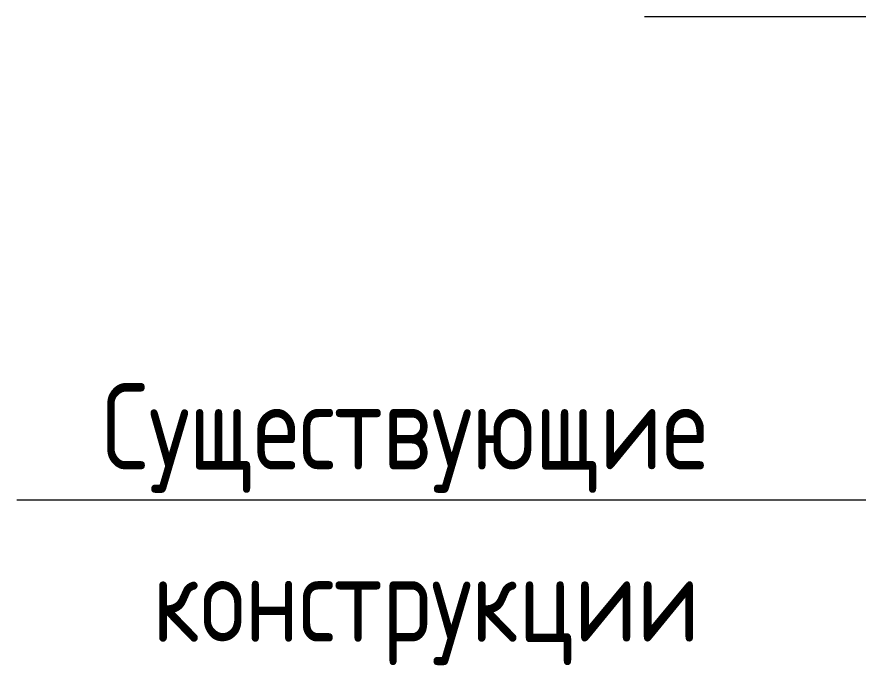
# Model space of a CAD drawing. Header units: millimetres. Extents: x 17301 to 64744, y -5326 to 7712.
# Drawn here: x 36714 to 37935, y 73 to 1014 of the extents above; entities that cross this region are included whole.
import ezdxf

# ---------------------------------------------------------------- set-up
doc = ezdxf.new("R2010")
doc.units = ezdxf.units.MM
doc.layers.add('AA_Oformlenie', color=7, linetype='Continuous', lineweight=9)
doc.layers.add('AA_Vinoska', color=7, linetype='Continuous', lineweight=9)
doc.styles.add('GOST Common', font='GOST_Common.ttf', dxfattribs={"width": 0.85, "height": 125})

# ---------------------------------------------------------------- blocks, each defined once
blk = doc.blocks.new('011_ЛинияОбрыва _ЭлУзла_Линия_ - Тип 1-3750293-КР_РЗ_ПлитаПерекр_Опл_2')
at = {"layer": 'AA_Oformlenie'}
for p, q in [((20625.2, 1014.1), (18917.9, 1014.1)), ((22445.1, 1014.1), (20736.5, 1014.1))]:
    blk.add_line(p, q, dxfattribs=at)
blk = doc.blocks.new('010_Текст с выноской - Текст 2 строки-3751057-КР_РЗ_ПлитаПерекр_Опл_2')
at = {"layer": 'AA_Vinoska'}
blk.add_line((17856.8, 313.3), (19106.8, 313.3), dxfattribs=at)

msp = doc.modelspace()

# ---------------------------------------------------------------- linework, layer by layer
at = {"layer": 'AA_Vinoska'}
msp.add_line((37774.6283, 1014.1109), (37624.6283, 1014.1109), dxfattribs=at)

# ---------------------------------------------------------------- block references
at = {"layer": 'AA_Oformlenie'}
msp.add_blockref('011_ЛинияОбрыва _ЭлУзла_Линия_ - Тип 1-3750293-КР_РЗ_ПлитаПерекр_Опл_2', (18856.7158, 0), dxfattribs=at)
at = {"layer": 'AA_Vinoska'}
msp.add_blockref('010_Текст с выноской - Текст 2 строки-3751057-КР_РЗ_ПлитаПерекр_Опл_2', (18856.7158, 0), dxfattribs=at)

# ---------------------------------------------------------------- texts
at = {"layer": 'AA_Vinoska', "char_height": 125, "attachment_point": 1, "style": 'GOST Common'}
for s, insert, width in [('Существующие', (36837.241, 482.3846), 1209.546016), ('конструкции', (36910.341, 232.3846), 1032.373078)]:
    msp.add_mtext(s, dxfattribs=dict(at, insert=insert, width=width))

doc.saveas('drawing.dxf')
